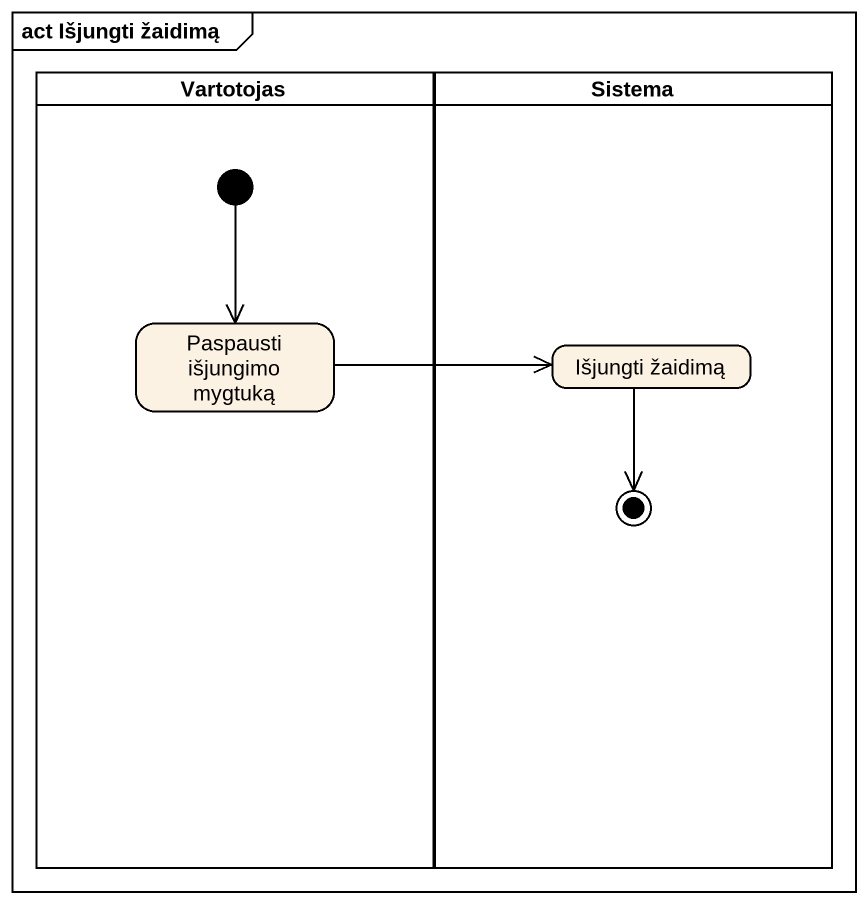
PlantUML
@startuml
mainframe act Išjungti žaidimą
hide empty description
state Vartotojas <<partition>> {
  state "Paspausti išjungimo mygtuką" as Paspausti_išjungimo_mygtuką
  [*] --> Paspausti_išjungimo_mygtuką
}
state Sistema <<partition>> {
  state "Išjungti žaidimą" as Išjungti_žaidimą
  Išjungti_žaidimą --> [*]
}
Paspausti_išjungimo_mygtuką -right-> Išjungti_žaidimą
@enduml
